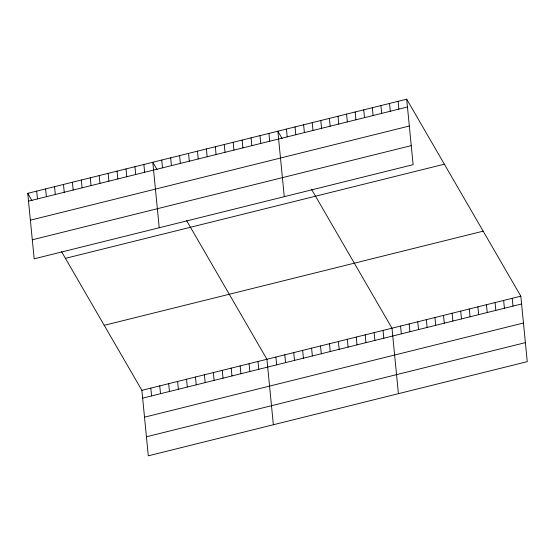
<?xml version="1.0" encoding="UTF-8"?>
<svg xmlns="http://www.w3.org/2000/svg" width="555" height="555" viewBox="0 0 555 555"><rect width="100%" height="100%" fill="white"/><g stroke="black" fill="none" stroke-linecap="round" stroke-linejoin="round"><path stroke-width="0.83" d="M406.697 99.178L413.114 164.662L34.174 258.824L27.75 193.341L406.697 99.178L520.826 296.176L527.25 361.659L148.303 455.821L141.886 390.338L61.57 251.713M28.513 201.146L407.46 106.983M30.379 220.175L409.326 126.02M32.308 239.788L411.248 145.625M65.414 258.346L444.361 164.19M104.222 325.327L483.162 231.164M141.886 390.338L520.826 296.176M142.649 398.143L521.596 303.98M144.515 417.18L523.462 323.017M146.437 436.785L525.384 342.629M282.079 138.486L277.854 131.195L284.278 196.678M311.674 189.567L391.99 328.192L398.407 393.675M157.03 169.559L152.805 162.268L159.223 227.751M186.626 220.64L266.934 359.265L273.358 424.748M27.75 193.341L31.975 200.639M512.237 298.312L513.007 306.117M503.649 300.442L504.419 308.254M495.06 302.579L495.823 310.384M486.471 304.716L487.235 312.521M477.883 306.846L478.646 314.65M469.294 308.982L470.057 316.787M460.706 311.119L461.469 318.924M452.117 313.249L452.88 321.054M443.521 315.386L444.291 323.19M434.933 317.522L435.703 325.327M426.344 319.652L427.114 327.457M398.108 101.315L398.872 109.12M417.755 321.789L418.519 329.594M389.52 103.445L390.283 111.25M409.167 323.926L409.93 331.73M380.924 105.582L381.694 113.386M400.578 326.056L401.341 333.86M372.336 107.712L373.106 115.523M363.747 109.848L364.517 117.653M383.054 330.412L383.824 338.217M355.158 111.985L355.921 119.79M374.125 332.632L374.889 340.437M346.57 114.115L347.333 121.927M365.19 334.852L365.953 342.657M337.981 116.252L338.744 124.056M356.261 337.072L357.025 344.877M329.392 118.388L330.156 126.193M347.326 339.292L348.089 347.097M320.804 120.518L321.567 128.323M338.39 341.505L339.161 349.317M312.215 122.655L312.978 130.46M329.462 343.725L330.225 351.537M303.62 124.792L304.39 132.596M320.526 345.945L321.296 353.75M295.031 126.922L295.801 134.726M311.598 348.165L312.361 355.97M286.442 129.058L287.206 136.863M302.662 350.385L303.432 358.19M293.734 352.605L294.497 360.41M268.925 133.415L269.688 141.22M284.798 354.825L285.568 362.63M259.99 135.628L260.753 143.44M275.87 357.045L276.633 364.85M251.054 137.848L251.824 145.66M242.126 140.068L242.889 147.873M258.006 361.485L258.769 369.29M233.19 142.288L233.96 150.093M249.07 363.705L249.833 371.51M224.262 144.508L225.025 152.313M240.142 365.925L240.905 373.73M215.326 146.728L216.096 154.533M231.206 368.145L231.969 375.95M206.398 148.948L207.161 156.753M222.277 370.365L223.041 378.17M197.462 151.168L198.232 158.973M213.342 372.578L214.105 380.39M188.533 153.388L189.297 161.193M204.406 374.798L205.177 382.61M179.598 155.608L180.361 163.413M195.478 377.018L196.241 384.823M170.669 157.828L171.433 165.633M186.542 379.238L187.312 387.043M161.734 160.048L162.497 167.853M177.614 381.458L178.377 389.263M168.678 383.678L169.448 391.483M143.87 164.488L144.633 172.293M159.75 385.898L160.513 393.703M134.934 166.708L135.704 174.513M150.814 388.118L151.584 395.923M126.006 168.921L126.769 176.733M117.07 171.141L117.84 178.953M108.142 173.361L108.905 181.166M99.206 175.581L99.976 183.386M90.278 177.801L91.041 185.606M81.342 180.021L82.112 187.826M72.414 182.241L73.177 190.046M63.478 184.461L64.241 192.266M54.55 186.681L55.313 194.486M45.614 188.901L46.377 196.706M36.685 191.121L37.449 198.926"/></g></svg>
